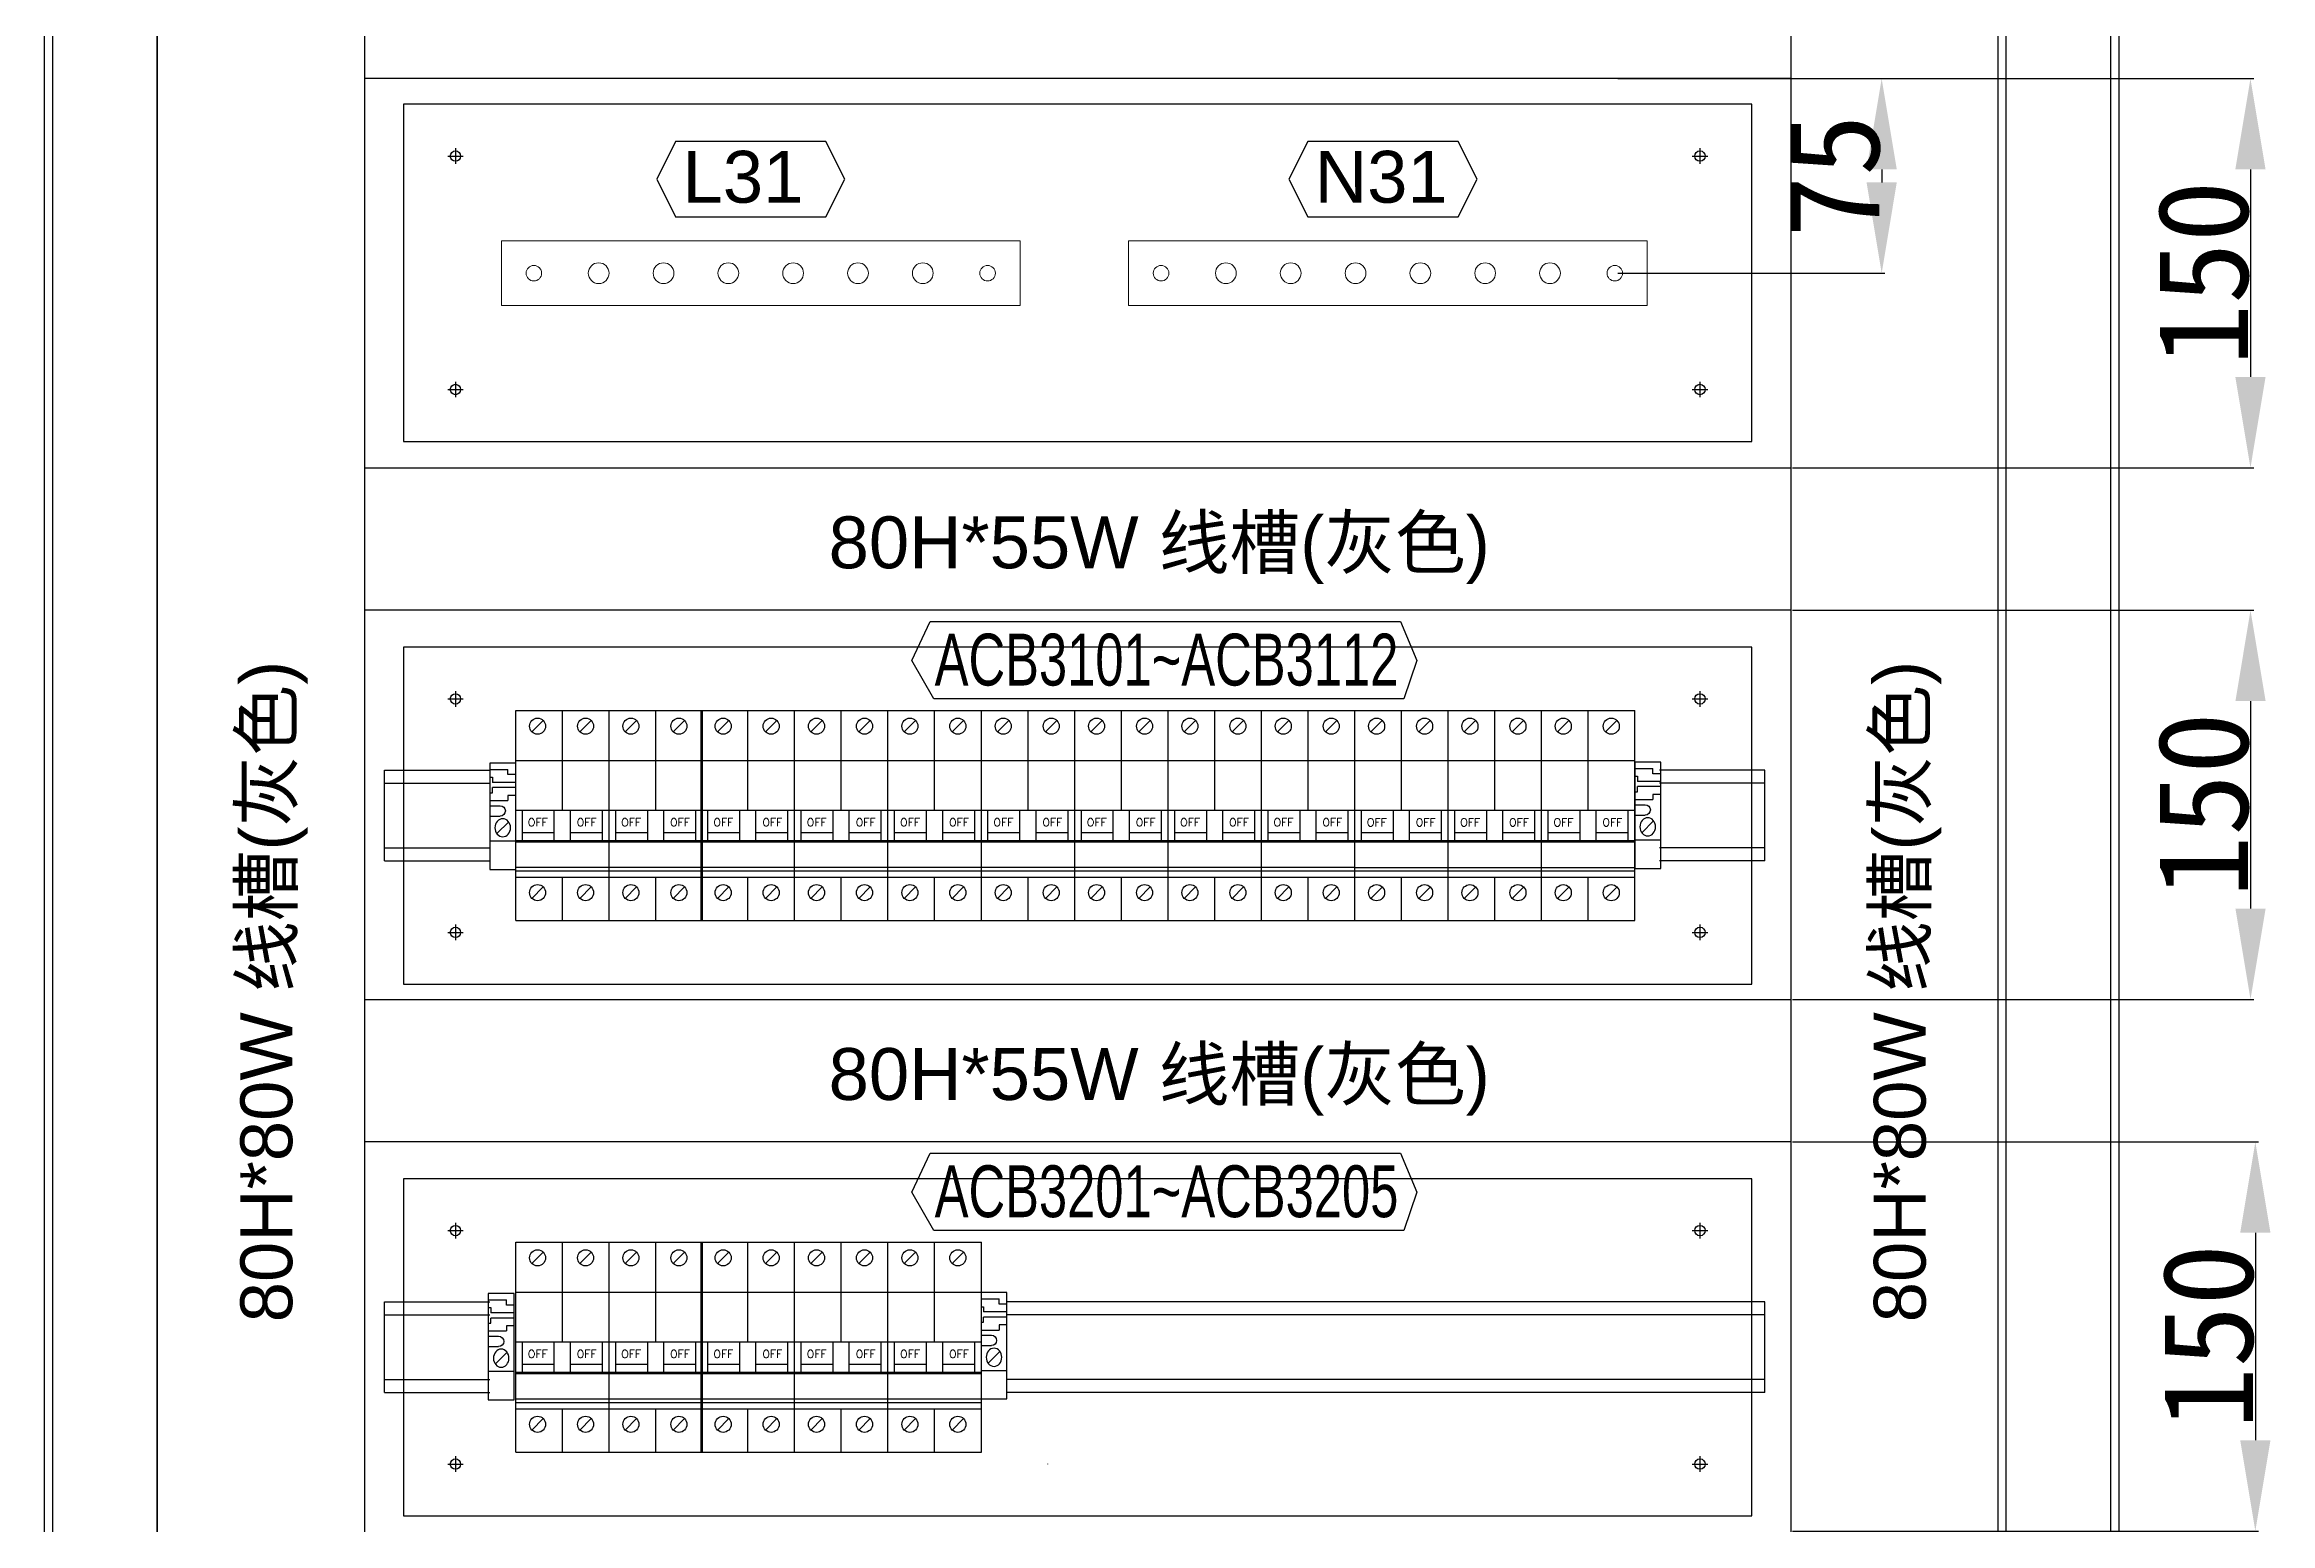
# Model space of a CAD drawing. Extents: x 79822 to 122366, y -56021 to -28815.
# Drawn here: x 88177 to 89035, y -48480 to -47910 of the extents above; entities that cross this region are included whole.
import ezdxf
from ezdxf.enums import TextEntityAlignment as Align
from ezdxf.lldxf.tags import DXFTag

# ---------------------------------------------------------------- set-up
doc = ezdxf.new("R2010")
doc.units = 0
doc.header["$LTSCALE"] = 100
doc.header["$MEASUREMENT"] = 0
for name, color, linetype in [('CABINET', 7, 'Continuous'), ('COMPONENT', 7, 'Continuous'), ('PSU', 12, 'Continuous'), ('TEXT', 7, 'Continuous')]:
    doc.layers.add(name, color=color, linetype=linetype)
doc.styles.add('HZ', font='arial.ttf', dxfattribs={"width": 0.7})
doc.styles.add('ROMANS', font='romans', dxfattribs={"width": 0.8, "height": 2})
doc.styles.get("Standard").update_dxf_attribs({"font": ''})
doc.styles.get('Standard').set_extended_font_data('SimSun')
tags = doc.linetypes.add('CENTER2', pattern=[1.125, 0.75, -0.125, 0.125, -0.125]).pattern_tags.tags
tags[10:11] = [DXFTag(74, 4), DXFTag(75, 0), DXFTag(340, '0'), DXFTag(46, 1.0), DXFTag(50, 0.0), DXFTag(44, 0.0), DXFTag(45, 0.0)]
tags[8:9] = [DXFTag(74, 4), DXFTag(75, 0), DXFTag(340, '0'), DXFTag(46, 1.0), DXFTag(50, 0.0), DXFTag(44, 0.0), DXFTag(45, 0.0)]
tags[6:7] = [DXFTag(74, 4), DXFTag(75, 0), DXFTag(340, '0'), DXFTag(46, 1.0), DXFTag(50, 0.0), DXFTag(44, 0.0), DXFTag(45, 0.0)]
tags[4:5] = [DXFTag(74, 4), DXFTag(75, 0), DXFTag(340, '0'), DXFTag(46, 1.0), DXFTag(50, 0.0), DXFTag(44, 0.0), DXFTag(45, 0.0)]
tags = doc.linetypes.add('HIDDEN', pattern=[0.375, 0.25, -0.125]).pattern_tags.tags
tags[6:7] = [DXFTag(74, 4), DXFTag(75, 0), DXFTag(340, '0'), DXFTag(46, 1.0), DXFTag(50, 0.0), DXFTag(44, 0.0), DXFTag(45, 0.0)]
tags[4:5] = [DXFTag(74, 4), DXFTag(75, 0), DXFTag(340, '0'), DXFTag(46, 1.0), DXFTag(50, 0.0), DXFTag(44, 0.0), DXFTag(45, 0.0)]
doc.dimstyles.new('ISO-25', dxfattribs={"dimtxt": 35, "dimasz": 35, "dimexe": 1.25, "dimexo": 0.625, "dimtad": 1, "dimtoh": 1, "dimdec": 0, "dimtxsty": 'Standard', "dimcen": 2.5, "dimadec": 0, "dimazin": 0, "dimtfac": 1, "dimtdec": 0, "dimtmove": 0, "dimatfit": 3, "dimfxl": 0, "dimarcsym": 0})

# ---------------------------------------------------------------- blocks, each defined once
blk = doc.blocks.new('2P空开')
at = {"layer": 'COMPONENT', "color": 6, "linetype": 'HIDDEN', "ltscale": 0.2}
for p, q in [((-11.76, -8.23), (-7.37, -3.86)), ((6.76, -8.23), (11.15, -3.86)), ((-11.76, -72.42), (-7.37, -68.04)), ((6.76, -72.42), (11.15, -68.04))]:
    blk.add_line(p, q, dxfattribs=at)
for centre in [(-9.56, -6.04), (8.95, -6.04), (-9.56, -70.23), (8.95, -70.23)]:
    blk.add_circle(centre, 3.1, dxfattribs=at)
at = {"layer": 'PSU', "linetype": 'HIDDEN', "ltscale": 0.2}
for p, q in [((-18, 0), (18, 0)), ((-18, -19.21), (-18, 0)), ((0, -19.21), (0, 0)), ((18, -19.21), (18, 0)), ((18, -81), (18, -19.21)), ((-18, -81), (-18, -64.21)), ((0, -81), (0, -64.21)), ((18, -81), (18, -67.23)), ((-18, -81), (18, -81))]:
    blk.add_line(p, q, dxfattribs=at)
at = {"layer": 'PSU'}
for p, q in [((-18, -19.21), (18, -19.21)), ((-18, -64.21), (-18, -19.21)), ((0, -38.43), (0, -19.21)), ((18, -64.21), (18, -19.21)), ((-18, -38.43), (0, -38.43)), ((-15.43, -50.11), (-15.43, -38.43)), ((-3.09, -50.11), (-3.09, -38.43)), ((0, -38.43), (18, -38.43)), ((3.09, -50.11), (3.09, -38.43)), ((15.43, -50.11), (15.43, -38.43)), ((-18, -50.11), (18, -50.11)), ((-18, -50.62), (18, -50.62)), ((-15.43, -47.02), (-3.09, -47.02)), ((3.09, -47.02), (15.43, -47.02)), ((-18, -60.46), (18, -60.46)), ((-18, -61.84), (18, -61.84)), ((-18, -64.21), (18, -64.21)), ((0, -64.21), (0, -64.21))]:
    blk.add_line(p, q, dxfattribs=at)
at = {"layer": 'TEXT', "style": 'ROMANS'}
for p in [(-9.48, -43.11), (9.37, -43.11)]:
    blk.add_text('OFF', height=3.086, dxfattribs=at).set_placement(p, align=Align.MIDDLE)
blk = doc.blocks.new('*D128')
at = {"color": 0, "lineweight": -2}
for p, q in [((88851, -47922.9), (89028.93, -47922.9)), ((89027.68, -47957.9), (89027.68, -48037.9)), ((88851, -48072.9), (89028.93, -48072.9))]:
    blk.add_line(p, q, dxfattribs=at)
at = {"color": 0}
for points in [[(89033.51, -47957.9), (89021.84, -47957.9), (89027.68, -47922.9)], [(89021.84, -48037.9), (89033.51, -48037.9), (89027.68, -48072.9)]]:
    blk.add_solid(points, dxfattribs=at)
at = {"layer": 'Defpoints', "color": 0}
for p in [(88850.37, -47922.9), (88850.37, -48072.9), (89027.68, -48072.9)]:
    blk.add_point(p, dxfattribs=at)
at = {"color": 0, "insert": (89009.55, -47997.9), "char_height": 35, "attachment_point": 5, "rotation": 90}
blk.add_mtext('150', dxfattribs=at)
blk = doc.blocks.new('*D129')
at = {"color": 0, "lineweight": -2}
for p, q in [((88851, -48127.9), (89028.95, -48127.9)), ((89027.7, -48162.9), (89027.7, -48242.9)), ((88851, -48277.9), (89028.95, -48277.9))]:
    blk.add_line(p, q, dxfattribs=at)
at = {"color": 0}
for points in [[(89033.53, -48162.9), (89021.87, -48162.9), (89027.7, -48127.9)], [(89021.87, -48242.9), (89033.53, -48242.9), (89027.7, -48277.9)]]:
    blk.add_solid(points, dxfattribs=at)
at = {"layer": 'Defpoints', "color": 0}
for p in [(88850.37, -48127.9), (88850.37, -48277.9), (89027.7, -48277.9)]:
    blk.add_point(p, dxfattribs=at)
at = {"color": 0, "insert": (89009.57, -48202.9), "char_height": 35, "attachment_point": 5, "rotation": 90}
blk.add_mtext('150', dxfattribs=at)
blk = doc.blocks.new('*D130')
at = {"color": 0, "lineweight": -2}
for p, q in [((88851, -48332.9), (89030.81, -48332.9)), ((89029.56, -48367.9), (89029.56, -48447.9)), ((88851, -48482.9), (89030.81, -48482.9))]:
    blk.add_line(p, q, dxfattribs=at)
at = {"color": 0}
for points in [[(89035.4, -48367.9), (89023.73, -48367.9), (89029.56, -48332.9)], [(89023.73, -48447.9), (89035.4, -48447.9), (89029.56, -48482.9)]]:
    blk.add_solid(points, dxfattribs=at)
at = {"layer": 'Defpoints', "color": 0}
for p in [(88850.37, -48332.9), (88850.37, -48482.9), (89029.56, -48482.9)]:
    blk.add_point(p, dxfattribs=at)
at = {"color": 0, "insert": (89011.44, -48407.9), "char_height": 35, "attachment_point": 5, "rotation": 90}
blk.add_mtext('150', dxfattribs=at)
blk = doc.blocks.new('*D136')
at = {"color": 0, "lineweight": -2}
for p, q in [((88783.71, -47922.9), (88886.69, -47922.9)), ((88885.44, -47957.9), (88885.44, -47962.9)), ((88783.71, -47997.9), (88886.69, -47997.9))]:
    blk.add_line(p, q, dxfattribs=at)
at = {"color": 0}
for points in [[(88891.27, -47957.9), (88879.61, -47957.9), (88885.44, -47922.9)], [(88879.61, -47962.9), (88891.27, -47962.9), (88885.44, -47997.9)]]:
    blk.add_solid(points, dxfattribs=at)
at = {"layer": 'Defpoints', "color": 0}
for p in [(88783.09, -47922.9), (88783.09, -47997.9), (88885.44, -47997.9)]:
    blk.add_point(p, dxfattribs=at)
at = {"color": 0, "insert": (88867.32, -47960.4), "char_height": 35, "attachment_point": 5, "rotation": 90}
blk.add_mtext('75', dxfattribs=at)
blk = doc.blocks.new('堵头')
at = {"color": 53}
for p, q in [((0, -41), (0, 0)), ((0, 0), (10, 0)), ((10, 0), (10, -41)), ((0, -11), (10, -11)), ((7.28, -18.33), (2.72, -13.78)), ((0, -20.55), (4, -20.55)), ((0, -24.55), (4, -24.55)), ((0, -26.55), (7, -26.55)), ((0, -29.55), (1, -29.55)), ((1, -29.55), (1, -31.55)), ((10, -31.55), (1, -31.55)), ((10, -33.55), (1, -33.55)), ((1, -35.55), (1, -33.55)), ((7, -28.55), (7, -26.55)), ((10, -28.55), (7, -28.55)), ((0, -35.55), (1, -35.55)), ((0, -38.55), (7, -38.55)), ((10, -41), (0, -41)), ((10, -36.55), (7, -36.55)), ((7, -36.55), (7, -38.55))]:
    blk.add_line(p, q, dxfattribs=at)
blk.add_arc((4, -22.55), 2, 270, 90, dxfattribs=at)
blk.add_ellipse((5, -16.05), major_axis=(0, -3.5), ratio=0.857143, start_param=4.712389, end_param=10.995574, dxfattribs=at)

msp = doc.modelspace()

# ---------------------------------------------------------------- linework, layer by layer
at = {"color": 7}
for p, q in [((88176.87, -49514.38), (88176.87, -47404.38)), ((88176.87, -49514.38), (88176.87, -47404.38)), ((88976.87, -47404.38), (88976.87, -49514.38)), ((88976.87, -47404.38), (88976.87, -49514.38)), ((88220.37, -49360.88), (88220.37, -47447.88)), ((88933.37, -47525.88), (88933.37, -49360.88)), ((88220.37, -47528.38), (88220.37, -49328.68))]:
    msp.add_line(p, q, dxfattribs=at)
at = {"color": 7, "linetype": 'HIDDEN'}
for p, q in [((88180.07, -49404.38), (88180.07, -47404.38)), ((88180.07, -49404.38), (88180.07, -47404.38)), ((88973.67, -47404.38), (88973.67, -49404.38)), ((88973.67, -47404.38), (88973.67, -49404.38))]:
    msp.add_line(p, q, dxfattribs=at)
at = {"color": 4, "linetype": 'CENTER2'}
for p, q in [((88332.37, -47952.75, 63738.88), (88338.37, -47952.75, 63738.88)), ((88335.37, -47949.75, 63738.88), (88335.37, -47955.75, 63738.88)), ((88812.37, -47952.75, 63738.88), (88818.37, -47952.75, 63738.88)), ((88815.37, -47949.75, 63738.88), (88815.37, -47955.75, 63738.88)), ((88332.37, -48042.75, 63738.88), (88338.37, -48042.75, 63738.88)), ((88335.37, -48039.75, 63738.88), (88335.37, -48045.75, 63738.88)), ((88812.37, -48042.75, 63738.88), (88818.37, -48042.75, 63738.88)), ((88815.37, -48039.75, 63738.88), (88815.37, -48045.75, 63738.88)), ((88332.37, -48162.08, 63738.88), (88338.37, -48162.08, 63738.88)), ((88335.37, -48159.08, 63738.88), (88335.37, -48165.08, 63738.88)), ((88812.37, -48162.08, 63738.88), (88818.37, -48162.08, 63738.88)), ((88815.37, -48159.08, 63738.88), (88815.37, -48165.08, 63738.88)), ((88335.37, -48249.08, 63738.88), (88335.37, -48255.08, 63738.88)), ((88815.37, -48249.08, 63738.88), (88815.37, -48255.08, 63738.88)), ((88332.37, -48252.08, 63738.88), (88338.37, -48252.08, 63738.88)), ((88812.37, -48252.08, 63738.88), (88818.37, -48252.08, 63738.88)), ((88332.37, -48367.08, 63738.88), (88338.37, -48367.08, 63738.88)), ((88335.37, -48364.08, 63738.88), (88335.37, -48370.08, 63738.88)), ((88812.37, -48367.08, 63738.88), (88818.37, -48367.08, 63738.88)), ((88815.37, -48364.08, 63738.88), (88815.37, -48370.08, 63738.88)), ((88335.37, -48454.08, 63738.88), (88335.37, -48460.08, 63738.88)), ((88815.37, -48454.08, 63738.88), (88815.37, -48460.08, 63738.88)), ((88332.37, -48457.08, 63738.88), (88338.37, -48457.08, 63738.88)), ((88812.37, -48457.08, 63738.88), (88818.37, -48457.08, 63738.88))]:
    msp.add_line(p, q, dxfattribs=at)
at = {"linetype": 'CENTER2'}
for p, q in [((88335.28, -47952.75, 63738.88), (88335.46, -47952.75, 63738.88)), ((88335.37, -47952.84, 63738.88), (88335.37, -47952.66, 63738.88)), ((88815.28, -47952.75, 63738.88), (88815.46, -47952.75, 63738.88)), ((88815.37, -47952.84, 63738.88), (88815.37, -47952.66, 63738.88)), ((88335.28, -48042.75, 63738.88), (88335.46, -48042.75, 63738.88)), ((88335.37, -48042.84, 63738.88), (88335.37, -48042.66, 63738.88)), ((88815.28, -48042.75, 63738.88), (88815.46, -48042.75, 63738.88)), ((88815.37, -48042.84, 63738.88), (88815.37, -48042.66, 63738.88)), ((88335.28, -48162.08, 63738.88), (88335.46, -48162.08, 63738.88)), ((88335.37, -48162.17, 63738.88), (88335.37, -48161.99, 63738.88)), ((88815.28, -48162.08, 63738.88), (88815.46, -48162.08, 63738.88)), ((88815.37, -48162.17, 63738.88), (88815.37, -48161.99, 63738.88)), ((88335.28, -48252.08, 63738.88), (88335.46, -48252.08, 63738.88)), ((88335.37, -48252.17, 63738.88), (88335.37, -48251.99, 63738.88)), ((88815.28, -48252.08, 63738.88), (88815.46, -48252.08, 63738.88)), ((88815.37, -48252.17, 63738.88), (88815.37, -48251.99, 63738.88)), ((88335.28, -48367.08, 63738.88), (88335.46, -48367.08, 63738.88)), ((88335.37, -48367.17, 63738.88), (88335.37, -48366.99, 63738.88)), ((88815.28, -48367.08, 63738.88), (88815.46, -48367.08, 63738.88)), ((88815.37, -48367.17, 63738.88), (88815.37, -48366.99, 63738.88)), ((88335.28, -48457.08, 63738.88), (88335.46, -48457.08, 63738.88)), ((88335.37, -48457.17, 63738.88), (88335.37, -48456.99, 63738.88)), ((88563.83, -48457.17, -63738.88), (88563.83, -48456.99, -63738.88)), ((88815.28, -48457.08, 63738.88), (88815.46, -48457.08, 63738.88))]:
    msp.add_line(p, q, dxfattribs=at)
at = {"color": 6}
for p, q in [((88308.05, -48224.53, 63738.88), (88308.05, -48189.53, 63738.88)), ((88308.05, -48189.53, 63738.88), (88348.59, -48189.53, 63738.88)), ((88308.05, -48194.53, 63738.88), (88348.59, -48194.53, 63738.88)), ((88840.32, -48189.53, 63738.88), (88799.78, -48189.53, 63738.88)), ((88840.32, -48194.53, 63738.88), (88799.78, -48194.53, 63738.88)), ((88840.32, -48224.53, 63738.88), (88840.32, -48189.53, 63738.88)), ((88308.05, -48219.53, 63738.88), (88348.59, -48219.53, 63738.88)), ((88840.32, -48219.53, 63738.88), (88799.78, -48219.53, 63738.88)), ((88308.05, -48224.53, 63738.88), (88348.59, -48224.53, 63738.88)), ((88840.32, -48224.53, 63738.88), (88799.78, -48224.53, 63738.88)), ((88308.05, -48429.53, 63738.88), (88308.05, -48394.53, 63738.88)), ((88308.05, -48394.53, 63738.88), (88348.59, -48394.53, 63738.88)), ((88840.32, -48394.53, 63738.88), (88548.08, -48394.53, 63738.87)), ((88840.32, -48429.53, 63738.88), (88840.32, -48394.53, 63738.88)), ((88308.05, -48399.53, 63738.88), (88348.59, -48399.53, 63738.88)), ((88840.32, -48399.53, 63738.88), (88548.08, -48399.53, 63738.87)), ((88308.05, -48424.53, 63738.88), (88348.59, -48424.53, 63738.88)), ((88840.32, -48424.53, 63738.88), (88548.08, -48424.53, 63738.87)), ((88308.05, -48429.53, 63738.88), (88348.59, -48429.53, 63738.88)), ((88840.32, -48429.53, 63738.88), (88548.08, -48429.53, 63738.87))]:
    msp.add_line(p, q, dxfattribs=at)
for points in [[(88220.37, -49283.38), (88300.37, -49283.38), (88300.37, -47482.88), (88220.37, -47482.88)], [(88850.37, -49283.38), (88930.37, -49283.38), (88930.37, -47482.88), (88850.37, -47482.88)]]:
    msp.add_lwpolyline(points, close=True)
at = {"elevation": 63738.88}
for points in [[(88300.37, -47842.9), (88850.37, -47842.9), (88850.37, -47922.9), (88300.37, -47922.9)], [(88315.37, -48062.75), (88835.37, -48062.75), (88835.37, -47932.75), (88315.37, -47932.75)], [(88300.37, -48072.9), (88850.37, -48072.9), (88850.37, -48127.9), (88300.37, -48127.9)], [(88315.37, -48272.08), (88835.37, -48272.08), (88835.37, -48142.08), (88315.37, -48142.08)], [(88300.37, -48277.9), (88850.37, -48277.9), (88850.37, -48332.9), (88300.37, -48332.9)], [(88315.37, -48477.08), (88835.37, -48477.08), (88835.37, -48347.08), (88315.37, -48347.08)]]:
    msp.add_lwpolyline(points, close=True, dxfattribs=at)
at = {"color": 3}
for points in [[(88478.26, -47947.16), (88420.23, -47947.16), (88412.97, -47961.68), (88420.23, -47976.19), (88478.26, -47976.19), (88485.52, -47961.68), (88478.26, -47947.16)], [(88722.11, -47947.16), (88664.08, -47947.16), (88656.82, -47961.68), (88664.08, -47976.19), (88722.11, -47976.19), (88729.37, -47961.68), (88722.11, -47947.16)]]:
    msp.add_lwpolyline(points, dxfattribs=at)
at = {"color": 6, "lineweight": 20}
for points in [[(88353.11, -48010.4), (88553.11, -48010.4), (88553.11, -47985.4), (88353.11, -47985.4)], [(88595.01, -48010.4), (88795.01, -48010.4), (88795.01, -47985.4), (88595.01, -47985.4)]]:
    msp.add_lwpolyline(points, close=True, dxfattribs=at)
at = {"color": 3, "elevation": 63738.88}
for points in [[(88518.46, -48132.22), (88699.81, -48132.22), (88706.15, -48147.22), (88701.19, -48162.03), (88519.84, -48162.03), (88511.35, -48147.22), (88518.46, -48132.22)], [(88518.46, -48337.22), (88699.81, -48337.22), (88706.15, -48352.22), (88701.19, -48367.03), (88519.84, -48367.03), (88511.35, -48352.22), (88518.46, -48337.22)]]:
    msp.add_lwpolyline(points, dxfattribs=at)
for centre in [(88335.37, -47952.75, 63738.88), (88815.37, -47952.75, 63738.88), (88335.37, -48042.75, 63738.88), (88815.37, -48042.75, 63738.88), (88335.37, -48162.08, 63738.88), (88815.37, -48162.08, 63738.88), (88335.37, -48252.08, 63738.88), (88815.37, -48252.08, 63738.88), (88335.37, -48367.08, 63738.88), (88815.37, -48367.08, 63738.88), (88335.37, -48457.08, 63738.88), (88815.37, -48457.08, 63738.88)]:
    msp.add_circle(centre, 2)
at = {"color": 6, "lineweight": 20}
for centre, radius in [((88365.61, -47997.9), 3), ((88390.61, -47997.9), 4), ((88415.61, -47997.9), 4), ((88440.61, -47997.9), 4), ((88465.61, -47997.9), 4), ((88490.61, -47997.9), 4), ((88515.61, -47997.9), 4), ((88540.61, -47997.9), 3), ((88607.51, -47997.9), 3), ((88632.51, -47997.9), 4), ((88657.51, -47997.9), 4), ((88682.51, -47997.9), 4), ((88707.51, -47997.9), 4), ((88732.51, -47997.9), 4), ((88757.51, -47997.9), 4), ((88782.51, -47997.9), 3)]:
    msp.add_circle(centre, radius, dxfattribs=at)

# ---------------------------------------------------------------- block references
at = {"xscale": -1, "rotation": 180}
for p in [(88348.61, -48227.79, 63738.88), (88790.22, -48227.43, 191216.62), (88348.01, -48432.32, 63738.88), (88538.08, -48431.96, 63738.88)]:
    msp.add_blockref('堵头', p, dxfattribs=at)
at = {"layer": 'CABINET'}
for p in [(88376.59, -48166.53, 63738.88), (88412.6, -48166.53, 63738.88), (88448.18, -48166.53, 63738.88), (88484.18, -48166.53, 63738.88), (88520.19, -48166.53, 63738.88), (88556.19, -48166.53, 63738.88), (88592.19, -48166.53, 63738.88), (88628.19, -48166.53, 63738.88), (88664.2, -48166.53, 63738.88), (88700.2, -48166.54, 63738.88), (88736.2, -48166.54, 63738.88), (88772.2, -48166.54, 63738.88), (88376.59, -48371.53, 63738.88), (88412.6, -48371.53, 63738.88), (88448.18, -48371.53, 63738.88), (88484.18, -48371.53, 63738.88), (88520.19, -48371.53, 63738.88)]:
    msp.add_blockref('2P空开', p, dxfattribs=at)

# ---------------------------------------------------------------- texts
at = {"color": 0, "style": 'HZ'}
for s, p in [('L31', (88422.95, -47970.73)), ('N31', (88666.81, -47970.73))]:
    msp.add_text(s, height=20, dxfattribs=at).set_placement(p)
at = {"lineweight": 0, "style": 'HZ'}
for p in [(88479.28, -48111.69), (88479.28, -48316.69)]:
    msp.add_text('80H*55W 线槽(灰色)', height=20, dxfattribs=at).set_placement(p)
at = {"color": 0, "style": 'HZ', "width": 0.7}
for s, p in [('ACB3101~ACB3112', (88609.62, -48156.9, 63738.88)), ('ACB3201~ACB3205', (88609.62, -48361.9, 63738.88))]:
    msp.add_text(s, height=20, dxfattribs=at).set_placement(p, align=Align.CENTER)
at = {"lineweight": 0, "style": 'HZ'}
for p in [(88272.41, -48402.42), (88902.41, -48402.42)]:
    msp.add_text('80H*80W 线槽(灰色)', height=20, rotation=90, dxfattribs=at).set_placement(p)

# ---------------------------------------------------------------- dimensions: what is measured, and where the dimension line sits
at = {"color": 3}
for base, p1, p2, picture, middle in [((88885.44, -47997.9), (88783.09, -47922.9, 63738.88), (88783.09, -47997.9, 63738.88), '*D136', (88867.32, -47960.4)), ((89027.68, -48072.9), (88850.37, -47922.9, 63738.88), (88850.37, -48072.9, 63738.88), '*D128', (89009.55, -47997.9)), ((89027.7, -48277.9), (88850.37, -48127.9, 63738.88), (88850.37, -48277.9, 63738.88), '*D129', (89009.57, -48202.9)), ((89029.56, -48482.9), (88850.37, -48332.9, 63738.88), (88850.37, -48482.9, 63738.88), '*D130', (89011.44, -48407.9))]:
    dim = msp.add_linear_dim(base=base, p1=p1, p2=p2, angle=90, dimstyle='ISO-25', dxfattribs=at)
    dim.commit()
    dim.dimension.update_dxf_attribs({"geometry": picture, "text_midpoint": middle})

doc.saveas('drawing.dxf')
